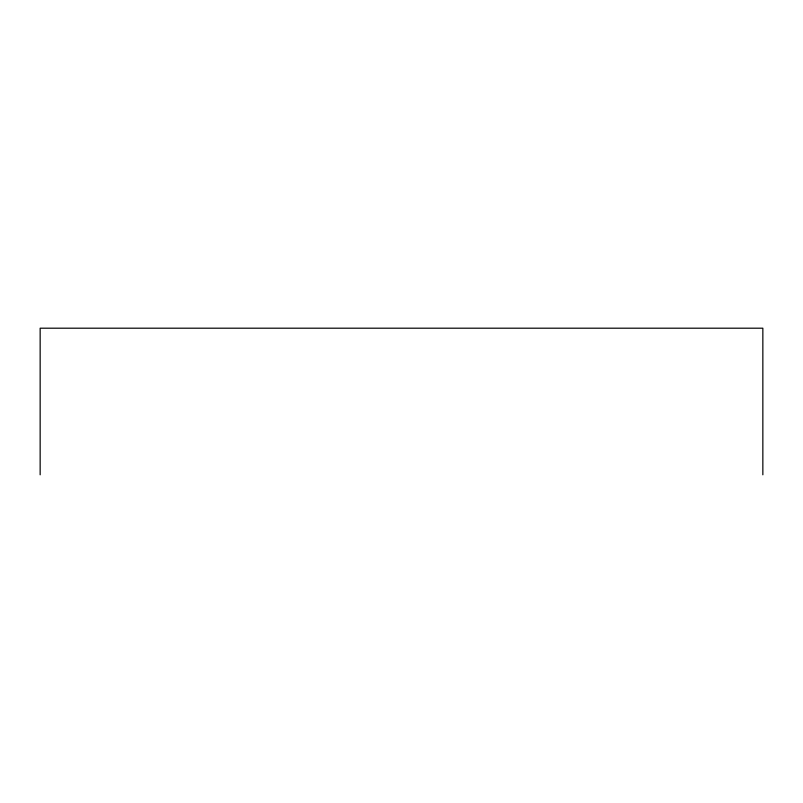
<?xml version="1.0" encoding="UTF-8"?>
<svg xmlns="http://www.w3.org/2000/svg" width="803" height="803" viewBox="0 0 803 803"><rect width="100%" height="100%" fill="white"/><g stroke="black" fill="none" stroke-linecap="round" stroke-linejoin="round"><path stroke-width="1.2" d="M762.85 474.804L762.85 328.196L40.15 328.196L40.15 474.804"/></g></svg>
